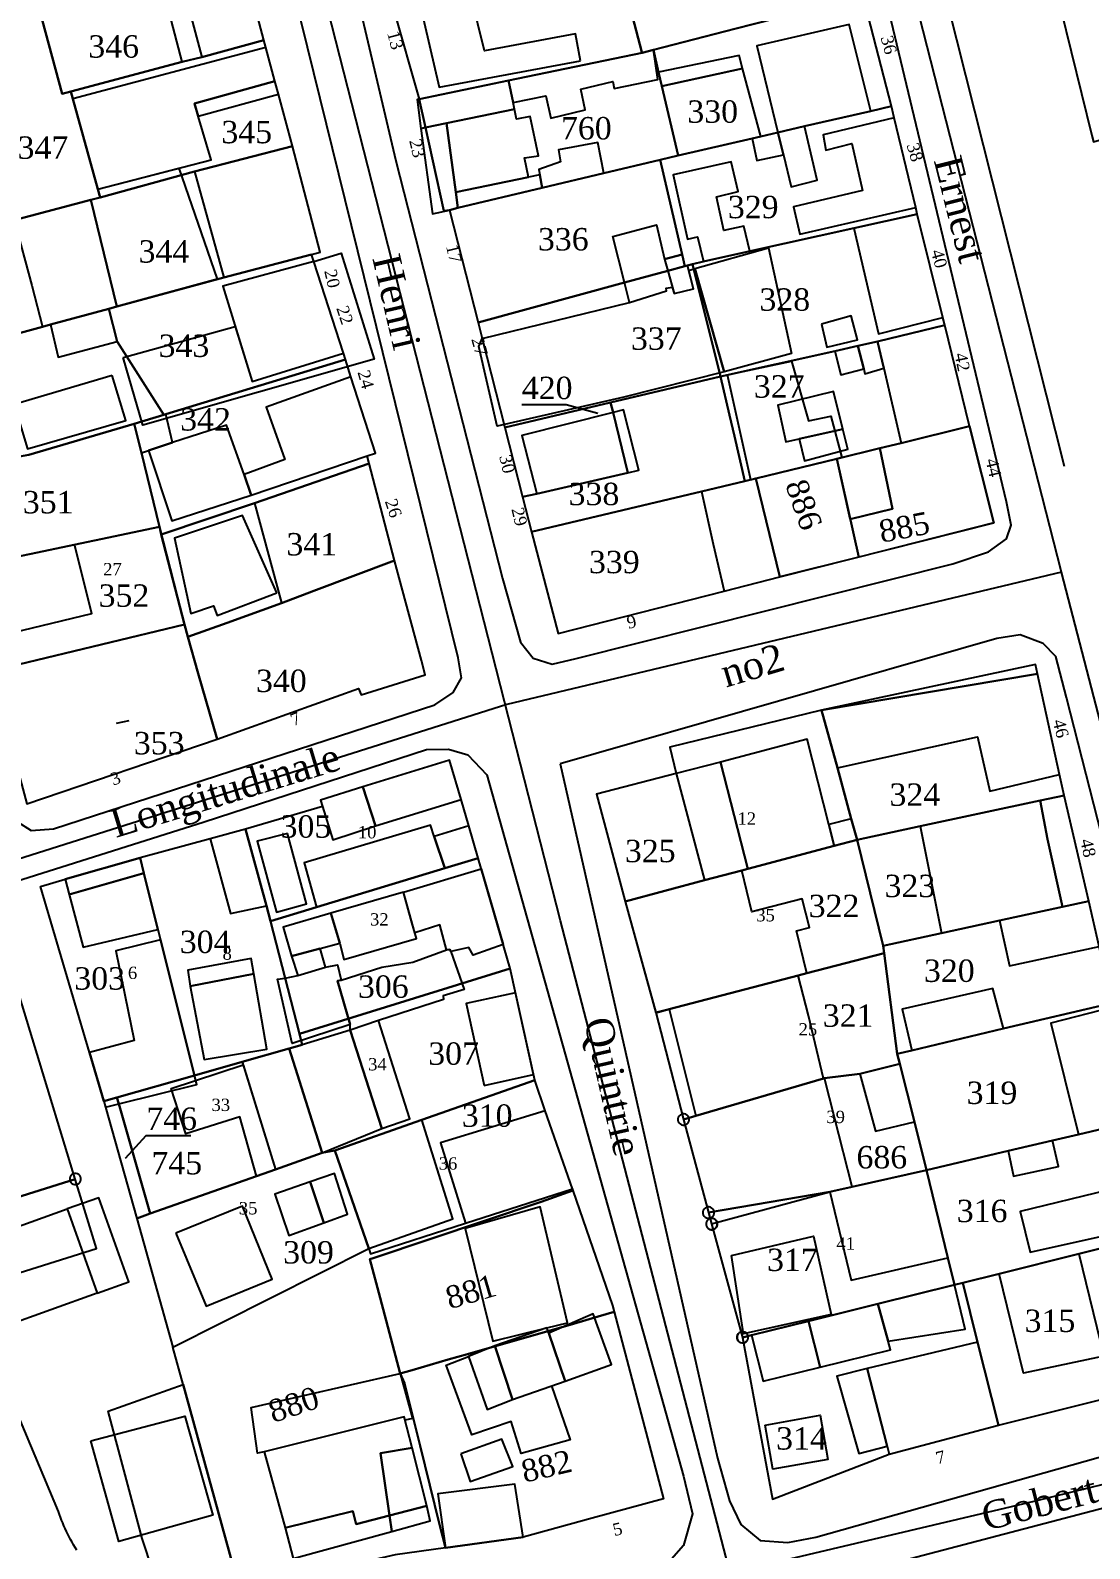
# Model space of a CAD drawing. Extents: x 351895 to 352714, y 545172 to 545744.
# Drawn here: x 352145.3 to 352239.9, y 545243.6 to 545379.3 of the extents above; entities that cross this region are included whole.
import ezdxf

# ---------------------------------------------------------------- set-up
doc = ezdxf.new("R2010")
doc.units = 0
doc.linetypes.add('CONTINU', pattern=[0])
doc.layers.get('0').update_dxf_attribs({"linetype": 'CONTINU'})
for name, color, linetype in [('1PARCELLE', 7, 'CONTINU'), ('1ZONCOMM', 7, 'CONTINU'), ('3BATIDUR', 7, 'CONTINU'), ('3BATILEGER', 7, 'CONTINU'), ('3BORNE', 7, 'CONTINU'), ('3FLECHEPAR', 7, 'CONTINU'), ('3NUMVOIE', 7, 'CONTINU'), ('3PARCELLETEX', 7, 'CONTINU'), ('3SENTIER', 7, 'CONTINU'), ('3TOPOLINE', 7, 'CONTINU'), ('3ZONCOMMTEX', 7, 'CONTINU')]:
    doc.layers.add(name, color=color, linetype=linetype)
doc.styles.get("Standard").update_dxf_attribs({"font": 'Times New Roman'})

# ---------------------------------------------------------------- blocks, each defined once
blk = doc.blocks.new('BORLIPRO')
blk.add_lwpolyline([(-0.07, 0.5), (-0.19, 0.47), (-0.31, 0.4), (-0.4, 0.31), (-0.47, 0.19), (-0.5, 0.07), (-0.5, -0.07), (-0.47, -0.19), (-0.4, -0.31), (-0.31, -0.4), (-0.19, -0.47), (-0.07, -0.5), (0.07, -0.5), (0.19, -0.47), (0.31, -0.4), (0.4, -0.31), (0.47, -0.19), (0.5, -0.07), (0.5, 0.07), (0.47, 0.19), (0.4, 0.31), (0.31, 0.4), (0.19, 0.47), (0.07, 0.5)], close=True)

msp = doc.modelspace()

# ---------------------------------------------------------------- linework, layer by layer
at = {"layer": '1PARCELLE'}
for points in [[(352197.38, 545387.03), (352197.88, 545385.04), (352199.89, 545377.39), (352199.9, 545377.34), (352200.92, 545377.6), (352208.18, 545379.46), (352211.82, 545380.39), (352219.67, 545382.4), (352218.87, 545385.6), (352217.95, 545389.34), (352217.19, 545392.3), (352203.8, 545388.74), (352197.71, 545387.12), (352197.38, 545387.03)], [(352253.67, 545385.48), (352241.67, 545382.33), (352237.31, 545381.21), (352240.1, 545369.94), (352240.25, 545369.36), (352261.64, 545375.52), (352272.67, 545378.56), (352272.59, 545378.85), (352269.63, 545389.62), (352267.37, 545389.03), (352261.7, 545387.58), (352260.39, 545387.24), (352253.67, 545385.48)], [(352145.4, 545383.61), (352148.09, 545373.66), (352148.87, 545373.87), (352158.82, 545376.51), (352160.57, 545376.95), (352166.11, 545378.47), (352163.51, 545388.29), (352157.92, 545386.92), (352156.24, 545386.44), (352145.4, 545383.61)], [(352197.88, 545385.04), (352190.9, 545383.88), (352183.63, 545383.11), (352178.69, 545382.59), (352177.84, 545382.5), (352178.13, 545381.34), (352177.69, 545381.23), (352180, 545373.19), (352187.97, 545374.85), (352199.9, 545377.34), (352199.89, 545377.39), (352197.88, 545385.04)], [(352135.82, 545380.91), (352138.23, 545372.17), (352138.59, 545370.87), (352139.31, 545368.27), (352141.14, 545361.66), (352143.8, 545362.36), (352150.66, 545364.18), (352151.49, 545364.4), (352151.29, 545365.13), (352149.04, 545373.23), (352148.87, 545373.87), (352148.09, 545373.66), (352145.4, 545383.61), (352143.13, 545382.99), (352136.81, 545381.26), (352135.82, 545380.91)], [(352219.67, 545382.4), (352211.82, 545380.39), (352208.18, 545379.46), (352200.92, 545377.6), (352201.38, 545375.61), (352201.68, 545374.34), (352203.12, 545368.15), (352209.75, 545369.68), (352210.53, 545369.86), (352212.04, 545370.21), (352214.43, 545370.76), (352220.33, 545372.12), (352222.18, 545372.55), (352219.67, 545382.4)], [(352148.87, 545373.87), (352149.04, 545373.23), (352151.29, 545365.13), (352151.49, 545364.4), (352159.93, 545366.72), (352168.68, 545369), (352167.43, 545373.64), (352167.11, 545374.8), (352166.3, 545377.8), (352166.11, 545378.47), (352160.57, 545376.95), (352158.82, 545376.51), (352148.87, 545373.87)], [(352199.9, 545377.34), (352187.97, 545374.85), (352180, 545373.19), (352180.56, 545370.65), (352182.19, 545363.21), (352182.69, 545363.28), (352183.45, 545363.47), (352190.98, 545365.26), (352196.49, 545366.57), (352201.52, 545367.76), (352203.12, 545368.15), (352201.68, 545374.34), (352201.38, 545375.61), (352200.92, 545377.6), (352199.9, 545377.34)], [(352203.12, 545368.15), (352201.52, 545367.76), (352203.49, 545359.3), (352203.73, 545358.27), (352203.97, 545358.33), (352204.41, 545358.45), (352205.39, 545358.67), (352209.54, 545359.59), (352218.82, 545361.65), (352224.49, 545362.91), (352224.35, 545363.49), (352222.43, 545371.53), (352222.18, 545372.55), (352220.33, 545372.12), (352214.43, 545370.76), (352212.04, 545370.21), (352210.53, 545369.86), (352209.75, 545369.68), (352203.12, 545368.15)], [(352151.49, 545364.4), (352150.66, 545364.18), (352152.99, 545354.66), (352162.55, 545357.26), (352170.38, 545359.31), (352171.16, 545359.51), (352168.68, 545369), (352159.93, 545366.72), (352151.49, 545364.4)], [(352201.52, 545367.76), (352196.49, 545366.57), (352190.98, 545365.26), (352183.45, 545363.47), (352182.69, 545363.28), (352185.25, 545353.24), (352198.33, 545356.8), (352202.21, 545357.85), (352203.73, 545358.27), (352203.49, 545359.3), (352201.52, 545367.76)], [(352141.14, 545361.66), (352137.23, 545360.61), (352132.74, 545359.4), (352132.21, 545359.27), (352131.04, 545358.97), (352134.41, 545349.6), (352146.33, 545352.85), (352147.05, 545353.04), (352152.27, 545354.46), (352152.99, 545354.66), (352150.66, 545364.18), (352143.8, 545362.36), (352141.14, 545361.66)], [(352204.41, 545358.45), (352206.92, 545348.4), (352217.13, 545350.67), (352219.19, 545351.13), (352220.94, 545351.52), (352226.96, 545353), (352226.79, 545353.68), (352224.49, 545362.91), (352218.82, 545361.65), (352209.54, 545359.59), (352205.39, 545358.67), (352204.41, 545358.45)], [(352152.99, 545354.66), (352152.27, 545354.46), (352153.02, 545351.52), (352157.17, 545344.96), (352157.36, 545345.02), (352173.4, 545349.91), (352173.22, 545350.48), (352170.58, 545358.69), (352170.38, 545359.31), (352162.55, 545357.26), (352152.99, 545354.66)], [(352203.73, 545358.27), (352202.21, 545357.85), (352198.33, 545356.8), (352185.25, 545353.24), (352185.62, 545351.79), (352187.65, 545343.84), (352197.09, 545346.07), (352206.92, 545348.4), (352204.41, 545358.45), (352203.97, 545358.33), (352203.73, 545358.27)], [(352152.27, 545354.46), (352147.05, 545353.04), (352146.33, 545352.85), (352134.41, 545349.6), (352136.98, 545339.93), (352145.13, 545341.39), (352154.54, 545344.16), (352157.17, 545344.96), (352153.02, 545351.52), (352152.27, 545354.46)], [(352206.92, 545348.4), (352207.73, 545344.94), (352208.16, 545343.08), (352209.1, 545339.05), (352210.08, 545339.28), (352217.32, 545341.05), (352221.16, 545341.98), (352223.05, 545342.44), (352229.17, 545343.96), (352226.96, 545353), (352220.94, 545351.52), (352219.19, 545351.13), (352217.13, 545350.67), (352206.92, 545348.4)], [(352157.17, 545344.96), (352154.54, 545344.16), (352155.17, 545341.58), (352156.78, 545334.97), (352156.95, 545334.29), (352165.27, 545337.08), (352175.51, 545340.63), (352175.34, 545341.3), (352176.1, 545341.56), (352173.9, 545348.38), (352173.4, 545349.91), (352157.36, 545345.02), (352157.17, 545344.96)], [(352206.92, 545348.4), (352197.09, 545346.07), (352197.31, 545345.17), (352198.64, 545339.79), (352190.51, 545337.9), (352189.23, 545337.63), (352190.02, 545334.52), (352205.21, 545338.13), (352209.1, 545339.05), (352208.16, 545343.08), (352207.73, 545344.94), (352206.92, 545348.4)], [(352197.09, 545346.07), (352187.65, 545343.84), (352189.23, 545337.63), (352190.51, 545337.9), (352198.64, 545339.79), (352197.31, 545345.17), (352197.09, 545346.07)], [(352154.54, 545344.16), (352145.13, 545341.39), (352136.98, 545339.93), (352139.34, 545331.29), (352156.78, 545334.97), (352155.17, 545341.58), (352154.54, 545344.16)], [(352221.16, 545341.98), (352223.05, 545342.44), (352229.17, 545343.96), (352231.32, 545335.31), (352219.27, 545332.26), (352217.32, 545341.05), (352221.16, 545341.98)], [(352156.95, 545334.29), (352159.01, 545326.23), (352159.32, 545325.13), (352162.83, 545326.39), (352167.7, 545328.15), (352170.57, 545329.23), (352177.78, 545331.96), (352175.51, 545340.63), (352165.27, 545337.08), (352156.95, 545334.29)], [(352210.08, 545339.28), (352217.32, 545341.05), (352219.27, 545332.26), (352212.22, 545330.48), (352210.08, 545339.28)], [(352209.1, 545339.05), (352205.21, 545338.13), (352190.02, 545334.52), (352192.4, 545325.42), (352207.23, 545329.2), (352212.22, 545330.48), (352210.08, 545339.28), (352209.1, 545339.05)], [(352156.78, 545334.97), (352139.34, 545331.29), (352141.7, 545322.07), (352159.01, 545326.23), (352156.95, 545334.29), (352156.78, 545334.97)], [(352159.32, 545325.13), (352160.26, 545321.85), (352161.93, 545315.98), (352164.58, 545316.93), (352174.56, 545320.5), (352174.8, 545319.94), (352180.54, 545321.72), (352180.19, 545323.02), (352178.19, 545330.41), (352177.78, 545331.96), (352170.57, 545329.23), (352167.7, 545328.15), (352162.83, 545326.39), (352159.32, 545325.13)], [(352159.01, 545326.23), (352141.7, 545322.07), (352142.77, 545318.11), (352143.21, 545316.52), (352144.45, 545311.98), (352144.93, 545310.19), (352161.93, 545315.98), (352160.26, 545321.85), (352159.32, 545325.13), (352159.01, 545326.23)], [(352215.95, 545318.58), (352217.36, 545313.41), (352218.6, 545308.87), (352219.11, 545306.99), (352224.75, 545308.2), (352235.47, 545310.5), (352237.62, 545310.96), (352237.21, 545312.82), (352235.22, 545321.82), (352215.95, 545318.58)], [(352198.38, 545301.48), (352205.48, 545303.37), (352208.82, 545304.25), (352209.35, 545304.39), (352217.08, 545306.45), (352219.11, 545306.99), (352218.6, 545308.87), (352217.36, 545313.41), (352215.95, 545318.58), (352202.39, 545315.27), (352202.94, 545312.93), (352195.83, 545311.06), (352198.38, 545301.48)], [(352164.46, 545307.94), (352166.34, 545301.08), (352166.71, 545299.73), (352170.83, 545300.98), (352182.28, 545304.45), (352185.25, 545305.35), (352184.42, 545308.24), (352183.75, 545310.6), (352182.7, 545314.11), (352174.95, 545311.71), (352171.18, 545310.53), (352171.36, 545309.96), (352164.46, 545307.94)], [(352219.11, 545306.99), (352221.43, 545297.51), (352226.67, 545298.64), (352231.85, 545299.77), (352237.47, 545300.99), (352239.82, 545301.5), (352237.62, 545310.96), (352235.47, 545310.5), (352224.75, 545308.2), (352219.11, 545306.99)], [(352159.91, 545285.92), (352164.19, 545287.14), (352168.38, 545288.34), (352169.53, 545288.67), (352169.29, 545289.64), (352166.71, 545299.73), (352166.34, 545301.08), (352164.46, 545307.94), (352161.32, 545307.08), (352155.05, 545305.37), (352155.39, 545304.01), (352156.65, 545298.96), (352156.88, 545298.04), (352159.91, 545285.92)], [(352198.38, 545301.48), (352201.12, 545291.54), (352202.33, 545291.85), (352213.85, 545294.86), (352214.62, 545295.06), (352221.52, 545296.87), (352221.43, 545297.51), (352219.11, 545306.99), (352217.08, 545306.45), (352209.35, 545304.39), (352208.82, 545304.25), (352205.48, 545303.37), (352198.38, 545301.48)], [(352159.91, 545285.92), (352152.99, 545283.95), (352151.83, 545283.62), (352150.54, 545287.99), (352146.15, 545302.83), (352148.37, 545303.47), (352155.05, 545305.37), (352155.39, 545304.01), (352156.65, 545298.96), (352156.88, 545298.04), (352159.91, 545285.92)], [(352166.71, 545299.73), (352169.29, 545289.64), (352188.13, 545295.49), (352185.25, 545305.35), (352182.28, 545304.45), (352170.83, 545300.98), (352166.71, 545299.73)], [(352221.43, 545297.51), (352221.52, 545296.87), (352222.71, 545287.86), (352224.02, 545288.17), (352232.2, 545290.11), (352241.88, 545292.4), (352240.74, 545297.45), (352239.82, 545301.5), (352237.47, 545300.99), (352231.85, 545299.77), (352226.67, 545298.64), (352221.43, 545297.51)], [(352142.03, 545300.38), (352134.12, 545298.2), (352124, 545295.41), (352127.01, 545285.84), (352130.18, 545275.23), (352133.39, 545264.89), (352134.76, 545265.32), (352151.16, 545270.47), (352149.27, 545276.67), (352139.2, 545273.5), (352130.6, 545293.36), (352131.18, 545295.69), (352142.03, 545300.38)], [(352142.03, 545300.38), (352131.18, 545295.69), (352130.6, 545293.36), (352139.2, 545273.5), (352149.27, 545276.67), (352142.03, 545300.38)], [(352221.52, 545296.87), (352214.62, 545295.06), (352213.85, 545294.86), (352202.33, 545291.85), (352201.12, 545291.54), (352203.61, 545281.99), (352204.72, 545282.32), (352216.1, 545285.65), (352216.19, 545285.68), (352219.35, 545286.07), (352222.93, 545286.98), (352222.71, 545287.86), (352221.52, 545296.87)], [(352169.29, 545289.64), (352169.53, 545288.67), (352168.38, 545288.34), (352171.33, 545279), (352172.46, 545279.23), (352180.22, 545281.96), (352190.31, 545285.51), (352188.13, 545295.49), (352169.29, 545289.64)], [(352222.71, 545287.86), (352222.93, 545286.98), (352224.23, 545281.79), (352225.31, 545277.47), (352232.62, 545279.18), (352236.56, 545280.1), (352238.9, 545280.65), (352244.55, 545281.98), (352241.98, 545292.02), (352241.88, 545292.4), (352232.2, 545290.11), (352224.02, 545288.17), (352222.71, 545287.86)], [(352159.91, 545285.92), (352152.99, 545283.95), (352153.16, 545283.38), (352155.96, 545273.58), (352167.16, 545277.53), (352171.33, 545279), (352168.38, 545288.34), (352164.19, 545287.14), (352159.91, 545285.92)], [(352222.93, 545286.98), (352219.35, 545286.07), (352216.19, 545285.68), (352216.1, 545285.65), (352204.72, 545282.32), (352203.61, 545281.99), (352205.84, 545273.67), (352216.67, 545275.52), (352218.67, 545275.97), (352225.31, 545277.47), (352224.23, 545281.79), (352222.93, 545286.98)], [(352172.46, 545279.23), (352175.48, 545270.45), (352175.65, 545269.97), (352184.14, 545272.71), (352193.68, 545275.78), (352191.26, 545282.76), (352190.31, 545285.51), (352180.22, 545281.96), (352172.46, 545279.23)], [(352152.99, 545283.95), (352151.83, 545283.62), (352151.98, 545283.09), (352154.76, 545273.15), (352155.96, 545273.58), (352153.16, 545283.38), (352152.99, 545283.95)], [(352225.31, 545277.47), (352227.23, 545269.64), (352227.83, 545267.21), (352228.55, 545267.39), (352231.8, 545268.21), (352238.94, 545269.99), (352247.04, 545272.02), (352246.89, 545272.6), (352245.03, 545280.03), (352244.55, 545281.98), (352238.9, 545280.65), (352236.56, 545280.1), (352232.62, 545279.18), (352225.31, 545277.47)], [(352155.96, 545273.58), (352154.76, 545273.15), (352157.98, 545261.63), (352175.48, 545270.45), (352172.46, 545279.23), (352171.33, 545279), (352167.16, 545277.53), (352155.96, 545273.58)], [(352225.31, 545277.47), (352218.67, 545275.97), (352216.67, 545275.52), (352205.84, 545273.67), (352206.12, 545272.66), (352208.89, 545262.52), (352209.67, 545262.71), (352214.77, 545263.97), (352220.98, 545265.51), (352227.83, 545267.21), (352227.23, 545269.64), (352225.31, 545277.47)], [(352158.91, 545258.3), (352157.98, 545261.63), (352175.48, 545270.45), (352175.65, 545269.97), (352184.14, 545272.71), (352193.68, 545275.78), (352193.73, 545275.65), (352190.9, 545274.62), (352175.88, 545269.61), (352175.59, 545269.51), (352176.51, 545266.04), (352178.3, 545259.29), (352178.68, 545258.43), (352180.08, 545252.83), (352181.82, 545245.8), (352182.33, 545243.71), (352177.86, 545243.09), (352163.97, 545239.9), (352158.91, 545258.3)], [(352193.73, 545275.65), (352197.26, 545265.38), (352197.41, 545264.81), (352195.99, 545264.39), (352193.78, 545263.72), (352184.3, 545261.02), (352182.57, 545260.53), (352179.35, 545259.59), (352178.3, 545259.29), (352176.51, 545266.04), (352175.59, 545269.51), (352175.88, 545269.61), (352190.9, 545274.62), (352193.73, 545275.65)], [(352228.55, 545267.39), (352229.88, 545262.1), (352231.75, 545254.67), (352250.19, 545259.28), (352247.04, 545272.02), (352238.94, 545269.99), (352231.8, 545268.21), (352228.55, 545267.39)], [(352227.83, 545267.21), (352220.98, 545265.51), (352214.77, 545263.97), (352209.67, 545262.71), (352208.89, 545262.52), (352211.56, 545248.06), (352221.99, 545252.07), (352231.75, 545254.67), (352229.88, 545262.1), (352228.55, 545267.39), (352227.83, 545267.21)], [(352197.41, 545264.81), (352201.83, 545248.09), (352195.46, 545246.35), (352189.28, 545244.67), (352182.33, 545243.71), (352181.82, 545245.8), (352180.08, 545252.83), (352178.68, 545258.43), (352178.3, 545259.29), (352179.35, 545259.59), (352182.57, 545260.53), (352184.3, 545261.02), (352193.78, 545263.72), (352195.99, 545264.39), (352197.41, 545264.81)], [(352163.97, 545239.9), (352163.7, 545239.81), (352157.46, 545237.71), (352155.6, 545243.46), (352155.25, 545244.54), (352152.19, 545255.91), (352158.91, 545258.3), (352163.97, 545239.9)]]:
    msp.add_lwpolyline(points, close=True, dxfattribs=at)
at = {"layer": '1ZONCOMM'}
for points in [[(352277.59, 545178), (352271.47, 545200.33), (352266.76, 545216.98), (352250.94, 545278.65), (352237.38, 545330.92), (352220.22, 545398.08), (352203.94, 545465.25), (352194.02, 545514.85), (352190.88, 545530.58), (352172.77, 545614.71), (352166.71, 545637.04)], [(352207.77, 545241.43), (352192.63, 545299.74), (352170.76, 545385.43), (352145.26, 545501.56)], [(352237.38, 545330.92), (352187.82, 545319.07), (352120.76, 545297.85)], [(352530.44, 545324), (352473.07, 545309.76), (352410.54, 545291.16), (352384.33, 545284.56), (352323.99, 545269.38), (352267.82, 545255.92), (352235.01, 545247.88), (352207.77, 545241.43), (352192.76, 545237.88), (352151.17, 545226.38), (352133.36, 545221.49)]]:
    msp.add_lwpolyline(points, dxfattribs=at)
at = {"layer": '3BATIDUR'}
for points in [[(352157.92, 545386.92), (352160.57, 545376.95), (352166.11, 545378.47), (352163.51, 545388.29), (352157.92, 545386.92)], [(352145.4, 545383.61), (352148.09, 545373.66), (352148.87, 545373.87), (352158.82, 545376.51), (352156.24, 545386.44), (352145.4, 545383.61)], [(352194.41, 545376.61), (352193.95, 545379.03), (352185.82, 545377.52), (352184.6, 545382.48), (352180.05, 545381.72), (352181.79, 545374.27), (352194.41, 545376.61)], [(352220.33, 545372.12), (352218.41, 545379.85), (352210.17, 545377.95), (352212.04, 545370.21), (352214.43, 545370.76), (352220.33, 545372.12)], [(352149.04, 545373.23), (352151.29, 545365.13), (352161.41, 545367.77), (352160.26, 545371.66), (352159.92, 545372.81), (352167.11, 545374.8), (352166.3, 545377.8), (352149.04, 545373.23)], [(352187.97, 545374.85), (352188.38, 545372.88), (352191.32, 545373.49), (352191.74, 545371.5), (352194.81, 545372.22), (352194.44, 545374.07), (352197.28, 545374.76), (352197.4, 545374.15), (352201.3, 545374.94), (352200.92, 545377.6), (352199.9, 545377.34), (352187.97, 545374.85)], [(352201.68, 545374.34), (352203.12, 545368.15), (352209.75, 545369.68), (352210.53, 545369.86), (352208.88, 545375.92), (352201.68, 545374.34)], [(352182.43, 545371.05), (352183.26, 545364.88), (352189.75, 545366.22), (352189.39, 545367.93), (352190.66, 545368.13), (352189.92, 545371.65), (352188.7, 545371.39), (352188.5, 545372.3), (352182.43, 545371.05)], [(352222.43, 545371.53), (352216.07, 545370.01), (352216.32, 545368.62), (352218.64, 545369.22), (352219.61, 545365.02), (352213.43, 545363.55), (352214, 545361.11), (352224.35, 545363.5), (352222.43, 545371.53)], [(352162.55, 545357.26), (352170.38, 545359.31), (352171.16, 545359.51), (352168.68, 545369), (352159.93, 545366.72), (352162.55, 545357.26)], [(352190.98, 545365.26), (352196.49, 545366.57), (352195.96, 545369.31), (352192.45, 545368.67), (352192.61, 545367.59), (352190.67, 545366.91), (352190.76, 545366.43), (352190.98, 545365.26)], [(352182.69, 545363.28), (352185.25, 545353.24), (352198.33, 545356.8), (352197.28, 545360.92), (352201.19, 545361.97), (352201.92, 545358.9), (352203.49, 545359.3), (352201.52, 545367.76), (352196.49, 545366.57), (352190.98, 545365.26), (352183.45, 545363.47), (352182.69, 545363.28)], [(352205.39, 545358.67), (352209.54, 545359.59), (352209.01, 545361.85), (352207.21, 545361.44), (352206.54, 545364.47), (352208.49, 545364.92), (352207.86, 545367.6), (352202.68, 545366.43), (352203.95, 545360.66), (352204.87, 545360.89), (352205.39, 545358.67)], [(352150.66, 545364.18), (352151.49, 545364.4), (352151.29, 545365.13), (352158.52, 545367.02), (352161.94, 545357.09), (352152.99, 545354.66), (352150.66, 545364.18)], [(352146.33, 545352.85), (352147.05, 545353.04), (352152.27, 545354.46), (352152.99, 545354.66), (352150.66, 545364.18), (352143.8, 545362.36), (352145.39, 545356.54), (352146.33, 545352.85)], [(352224.49, 545362.91), (352218.82, 545361.65), (352221.02, 545352.21), (352226.79, 545353.68), (352224.49, 545362.91)], [(352153.54, 545350.11), (352163.56, 545352.86), (352165.08, 545347.94), (352173.22, 545350.48), (352170.58, 545358.69), (352173.01, 545359.43), (352175.96, 545349.96), (352155.3, 545344.05), (352153.54, 545350.11)], [(352213.27, 545350.47), (352207.23, 545348.83), (352204.62, 545358.05), (352211.19, 545359.89), (352213.27, 545350.47)], [(352173.22, 545350.48), (352170.58, 545358.69), (352162.44, 545356.46), (352165.08, 545347.94), (352173.22, 545350.48)], [(352185.62, 545351.79), (352198.79, 545355), (352202.08, 545356.05), (352202.06, 545356.3), (352202.6, 545356.39), (352202.76, 545355.81), (352204.51, 545356.25), (352204.09, 545357.87), (352204.62, 545358.05), (352207.23, 545348.83), (352198.29, 545346.54), (352186.96, 545343.95), (352185.33, 545351.09), (352185.62, 545351.79)], [(352185.25, 545353.24), (352185.62, 545351.79), (352198.79, 545355), (352198.33, 545356.8), (352185.25, 545353.24)], [(352226.96, 545353), (352220.94, 545351.52), (352221.5, 545349.13), (352223.05, 545342.44), (352229.17, 545343.96), (352226.96, 545353)], [(352207.54, 545348.54), (352213.25, 545349.78), (352214.77, 545344.44), (352216.76, 545344.86), (352217.74, 545341.15), (352217.32, 545341.05), (352210.08, 545339.28), (352209.61, 545339.17), (352207.54, 545348.54)], [(352152.55, 545348.5), (352143.82, 545345.91), (352144.99, 545341.92), (352153.78, 545344.48), (352152.55, 545348.5)], [(352164.99, 545337.79), (352175.34, 545341.3), (352176.1, 545341.56), (352173.9, 545348.38), (352166.33, 545345.67), (352167.99, 545340.98), (352164.36, 545339.64), (352164.99, 545337.79)], [(352190.51, 545337.9), (352198.64, 545339.79), (352197.31, 545345.17), (352189.17, 545343.14), (352190.51, 545337.9)], [(352197.31, 545345.17), (352198.64, 545339.79), (352199.62, 545340.02), (352198.24, 545345.41), (352197.31, 545345.17)], [(352155.81, 545341.8), (352157.88, 545335.5), (352164.99, 545337.79), (352164.36, 545339.64), (352162.77, 545344.04), (352157.96, 545342.49), (352155.81, 545341.8)], [(352212.22, 545330.48), (352231.32, 545335.31), (352229.17, 545343.96), (352223.05, 545342.44), (352221.16, 545341.98), (352222.28, 545336.56), (352218.49, 545335.65), (352217.32, 545341.05), (352210.08, 545339.28), (352212.22, 545330.48)], [(352165.27, 545337.08), (352167.7, 545328.18), (352167.7, 545328.15), (352170.57, 545329.23), (352177.78, 545331.96), (352175.51, 545340.63), (352165.27, 545337.08)], [(352207.23, 545329.2), (352212.22, 545330.48), (352210.08, 545339.28), (352209.1, 545339.05), (352205.21, 545338.13), (352206.26, 545333.4), (352207.23, 545329.2)], [(352215.95, 545318.58), (352235.22, 545321.82), (352235.06, 545322.65), (352215.95, 545318.58)], [(352215.95, 545318.58), (352217.36, 545313.41), (352229.87, 545316.2), (352230.97, 545311.34), (352237.21, 545312.82), (352235.22, 545321.82), (352215.95, 545318.58)], [(352206.91, 545313.94), (352209.35, 545304.39), (352217.08, 545306.45), (352216.59, 545308.36), (352214.65, 545315.98), (352206.91, 545313.94)], [(352224.75, 545308.2), (352226.67, 545298.64), (352231.85, 545299.77), (352237.47, 545300.99), (352236.13, 545307.05), (352235.47, 545310.5), (352224.75, 545308.2)], [(352168.22, 545307.56), (352165.51, 545306.86), (352167.23, 545300.53), (352169.93, 545301.27), (352168.22, 545307.56)], [(352148.72, 545302.1), (352149.96, 545297.4), (352156.65, 545298.96), (352155.39, 545304.01), (352148.72, 545302.1)], [(352178.59, 545302.3), (352185.53, 545304.39), (352187.5, 545297.64), (352184.81, 545296.67), (352184.44, 545297.37), (352182.81, 545297.01), (352182.73, 545297.19), (352182.44, 545297.16), (352181.84, 545299.4), (352179.61, 545298.68), (352178.59, 545302.3)], [(352198.38, 545301.48), (352201.12, 545291.53), (352202.33, 545291.85), (352213.85, 545294.86), (352214.62, 545295.06), (352213.71, 545298.84), (352214.87, 545299.14), (352214.22, 545301.71), (352209.71, 545300.55), (352208.82, 545304.25), (352205.48, 545303.37), (352198.38, 545301.48)], [(352150.54, 545287.99), (352151.83, 545283.62), (352152.99, 545283.95), (352159.91, 545285.92), (352156.88, 545298.04), (352152.89, 545297.07), (352154.52, 545289.06), (352150.54, 545287.99)], [(352172.7, 545294.38), (352173.03, 545294.44), (352176.64, 545295.6), (352179.42, 545296.04), (352182.44, 545297.16), (352182.73, 545297.19), (352182.81, 545297.01), (352184, 545293.62), (352182.14, 545293.05), (352182.17, 545292.72), (352176.36, 545290.83), (352173.84, 545289.98), (352173.82, 545290.47), (352172.7, 545294.38)], [(352173.82, 545290.47), (352168.65, 545288.78), (352167.33, 545294.54), (352168.01, 545294.63), (352169.14, 545294.87), (352171.63, 545295.61), (352172.7, 545295.8), (352173.03, 545294.44), (352172.7, 545294.38), (352173.82, 545290.47)], [(352202.33, 545291.85), (352204.72, 545282.32), (352216.1, 545285.65), (352214.76, 545291.3), (352213.85, 545294.86), (352202.33, 545291.85)], [(352224.02, 545288.17), (352232.2, 545290.11), (352231.23, 545293.71), (352223.14, 545291.84), (352224.02, 545288.17)], [(352241.98, 545292.02), (352236.41, 545290.59), (352238.9, 545280.65), (352244.55, 545281.98), (352241.98, 545292.02)], [(352152.99, 545283.95), (352153.16, 545283.38), (352160.12, 545285.12), (352159.91, 545285.92), (352152.99, 545283.95)], [(352167.16, 545277.53), (352165.46, 545276.93), (352163.96, 545282.24), (352159.15, 545280.7), (352157.82, 545284.76), (352164.27, 545286.89), (352167.16, 545277.53)], [(352203.61, 545281.99), (352205.84, 545273.67), (352216.67, 545275.52), (352218.67, 545275.97), (352217.09, 545282.18), (352216.19, 545285.68), (352216.1, 545285.65), (352204.72, 545282.32), (352203.61, 545281.99)], [(352151.83, 545283.62), (352151.98, 545283.09), (352153.16, 545283.38), (352152.99, 545283.95), (352151.83, 545283.62)], [(352216.67, 545275.52), (352218.58, 545267.63), (352227.23, 545269.64), (352225.31, 545277.47), (352218.67, 545275.97), (352216.67, 545275.52)], [(352205.84, 545273.67), (352206.12, 545272.66), (352216.67, 545275.52), (352205.84, 545273.67)], [(352242.48, 545271.89), (352241.51, 545275.67), (352233.69, 545273.77), (352234.57, 545270.12), (352242.48, 545271.89)], [(352140.26, 545271.04), (352148.54, 545274), (352151.23, 545266.46), (352142.94, 545263.5), (352140.26, 545271.04)], [(352191.39, 545263.38), (352193.23, 545263.83), (352190.8, 545274.17), (352184.11, 545272.25), (352186.58, 545262.18), (352191.39, 545263.38)], [(352207.89, 545269.83), (352215.21, 545271.56), (352216.79, 545264.57), (352208.96, 545262.84), (352207.89, 545269.83)], [(352231.75, 545254.67), (352250.19, 545259.28), (352247.04, 545272.02), (352238.94, 545269.99), (352241.17, 545260.85), (352233.97, 545259.32), (352231.8, 545268.21), (352228.55, 545267.39), (352229.88, 545262.1), (352231.75, 545254.67)], [(352227.83, 545267.21), (352220.98, 545265.51), (352221.89, 545262.17), (352228.78, 545263.26), (352227.83, 545267.21)], [(352191.56, 545262.89), (352193.02, 545258.61), (352197.18, 545260.09), (352195.55, 545264.63), (352191.56, 545262.89)], [(352209.67, 545262.71), (352210.72, 545258.59), (352215.82, 545259.85), (352214.77, 545263.97), (352209.67, 545262.71)], [(352221.99, 545252.07), (352231.75, 545254.67), (352229.88, 545262.1), (352220.03, 545259.73), (352221.8, 545252.8), (352221.99, 545252.07)], [(352166.14, 545252.3), (352165.55, 545252.16), (352164.98, 545256.26), (352178.3, 545259.29), (352179.39, 545255.26), (352178.74, 545255.11), (352178.66, 545255.4), (352166.14, 545252.3)], [(352150.67, 545253.27), (352159.05, 545255.48), (352161.56, 545246.63), (352153.17, 545244.26), (352150.67, 545253.27)], [(352179.37, 545252.63), (352178.66, 545255.4), (352166.14, 545252.3), (352168.03, 545245.5), (352174.05, 545246.99), (352174.35, 545245.82), (352177.35, 545246.59), (352176.53, 545252.16), (352179.37, 545252.63)], [(352210.89, 545254.68), (352215.82, 545255.55), (352216.51, 545251.61), (352211.59, 545250.74), (352210.89, 545254.68)], [(352179.37, 545252.63), (352176.53, 545252.16), (352177.35, 545246.59), (352180.69, 545247.45), (352179.37, 545252.63)]]:
    msp.add_lwpolyline(points, close=True, dxfattribs=at)
at = {"layer": '3BATILEGER'}
for points in [[(352201.38, 545375.61), (352201.68, 545374.34), (352208.88, 545375.92), (352208.58, 545377.08), (352201.38, 545375.61)], [(352160.26, 545371.66), (352167.43, 545373.64), (352167.11, 545374.8), (352159.92, 545372.81), (352160.26, 545371.66)], [(352180, 545373.19), (352180.56, 545370.65), (352182.43, 545371.05), (352188.5, 545372.3), (352188.38, 545372.88), (352187.97, 545374.85), (352180, 545373.19)], [(352180, 545373.19), (352179.8, 545373.15), (352180.14, 545370.57), (352180.56, 545370.65), (352180, 545373.19)], [(352180.14, 545370.57), (352181.17, 545362.93), (352182.69, 545363.28), (352182.19, 545363.21), (352180.56, 545370.65), (352180.14, 545370.57)], [(352180.56, 545370.65), (352182.19, 545363.21), (352182.69, 545363.28), (352183.45, 545363.47), (352183.26, 545364.88), (352182.43, 545371.05), (352180.56, 545370.65)], [(352210.53, 545369.86), (352209.75, 545369.68), (352210.15, 545367.72), (352212.53, 545368.22), (352212.04, 545370.21), (352210.53, 545369.86)], [(352214.43, 545370.76), (352212.04, 545370.21), (352212.53, 545368.22), (352213.23, 545365.35), (352215.56, 545365.95), (352214.43, 545370.76)], [(352183.45, 545363.47), (352190.98, 545365.26), (352190.76, 545366.43), (352189.75, 545366.22), (352183.26, 545364.88), (352183.45, 545363.47)], [(352202.21, 545357.85), (352203.73, 545358.27), (352203.49, 545359.3), (352201.92, 545358.9), (352202.21, 545357.85)], [(352202.21, 545357.85), (352202.76, 545355.81), (352204.51, 545356.25), (352203.97, 545358.33), (352203.73, 545358.27), (352202.21, 545357.85)], [(352147.05, 545353.04), (352147.75, 545350.12), (352153.02, 545351.52), (352152.27, 545354.46), (352147.05, 545353.04)], [(352215.95, 545353.08), (352216.42, 545351.03), (352219.15, 545351.68), (352218.6, 545353.81), (352215.95, 545353.08)], [(352217.13, 545350.67), (352217.67, 545348.56), (352219.71, 545349.08), (352219.19, 545351.13), (352217.13, 545350.67)], [(352219.71, 545349.08), (352219.82, 545348.65), (352221.5, 545349.13), (352220.94, 545351.52), (352219.19, 545351.13), (352219.71, 545349.08)], [(352217.83, 545343.69), (352217.02, 545347.05), (352212.02, 545345.83), (352212.75, 545342.55), (352213.93, 545342.82), (352217.83, 545343.69)], [(352154.54, 545344.16), (352155.17, 545341.58), (352155.81, 545341.8), (352157.96, 545342.49), (352157.36, 545345.02), (352157.17, 545344.96), (352154.54, 545344.16)], [(352217.83, 545343.69), (352213.93, 545342.82), (352214.42, 545340.86), (352218.29, 545341.9), (352217.83, 545343.69)], [(352217.32, 545341.05), (352218.49, 545335.65), (352222.28, 545336.56), (352221.16, 545341.98), (352217.32, 545341.05)], [(352140.99, 545324.86), (352150.75, 545327.21), (352149.21, 545333.37), (352156.78, 545334.97), (352159.01, 545326.23), (352141.7, 545322.07), (352140.99, 545324.86)], [(352167.26, 545329.07), (352164.21, 545335.99), (352158.12, 545333.96), (352159.58, 545327.21), (352161.63, 545327.89), (352161.95, 545327.04), (352167.26, 545329.07)], [(352176.1, 545308.23), (352183.75, 545310.6), (352182.7, 545314.11), (352174.95, 545311.71), (352176.1, 545308.23)], [(352202.94, 545312.93), (352205.48, 545303.37), (352208.82, 545304.25), (352209.35, 545304.39), (352206.91, 545313.94), (352202.94, 545312.93)], [(352171.36, 545309.96), (352172.29, 545306.99), (352176.1, 545308.23), (352174.95, 545311.71), (352171.18, 545310.53), (352171.36, 545309.96)], [(352237.62, 545310.96), (352235.47, 545310.5), (352236.13, 545307.05), (352237.47, 545300.99), (352239.82, 545301.5), (352237.62, 545310.96)], [(352161.32, 545307.08), (352163.13, 545300.41), (352166.34, 545301.08), (352164.46, 545307.94), (352161.32, 545307.08)], [(352170.83, 545300.98), (352182.28, 545304.45), (352181.32, 545307.29), (352180.99, 545308.29), (352169.71, 545304.94), (352170.83, 545300.98)], [(352182.28, 545304.45), (352185.25, 545305.35), (352184.42, 545308.24), (352181.32, 545307.29), (352182.28, 545304.45)], [(352216.59, 545308.36), (352217.08, 545306.45), (352219.11, 545306.99), (352218.6, 545308.87), (352216.59, 545308.36)], [(352148.37, 545303.47), (352148.72, 545302.1), (352155.39, 545304.01), (352155.05, 545305.37), (352148.37, 545303.47)], [(352172.89, 545297.74), (352173.27, 545296.29), (352179.76, 545298.16), (352179.34, 545299.6), (352178.59, 545302.3), (352172.1, 545300.44), (352172.89, 545297.74)], [(352239.82, 545301.5), (352237.47, 545300.99), (352231.85, 545299.77), (352232.72, 545295.72), (352240.74, 545297.45), (352239.82, 545301.5)], [(352172.89, 545297.74), (352172.1, 545300.44), (352167.83, 545299.19), (352168.59, 545296.59), (352171.15, 545297.28), (352172.89, 545297.74)], [(352171.15, 545297.28), (352168.59, 545296.59), (352169.14, 545294.87), (352171.63, 545295.61), (352171.15, 545297.28)], [(352159.53, 545293.91), (352165.23, 545295.01), (352164.98, 545296.39), (352159.31, 545295.35), (352159.53, 545293.91)], [(352159.53, 545293.91), (352160.79, 545287.36), (352166.38, 545288.27), (352165.23, 545295.01), (352159.53, 545293.91)], [(352185.79, 545285.03), (352190.2, 545286), (352188.6, 545293.32), (352184.19, 545292.35), (352185.79, 545285.03)], [(352168.38, 545288.34), (352171.33, 545279), (352176.66, 545281.19), (352173.84, 545289.98), (352169.53, 545288.67), (352168.38, 545288.34)], [(352176.66, 545281.19), (352179.17, 545282.04), (352176.36, 545290.83), (352173.84, 545289.98), (352176.66, 545281.19)], [(352164.19, 545287.14), (352167.16, 545277.53), (352171.33, 545279), (352168.38, 545288.34), (352164.19, 545287.14)], [(352222.93, 545286.98), (352219.35, 545286.07), (352220.76, 545280.95), (352224.23, 545281.79), (352222.93, 545286.98)], [(352175.48, 545270.45), (352183, 545273.1), (352180.22, 545281.96), (352172.46, 545279.23), (352175.48, 545270.45)], [(352184.14, 545272.71), (352193.68, 545275.78), (352191.26, 545282.76), (352181.89, 545279.89), (352184.14, 545272.71)], [(352232.62, 545279.18), (352233.09, 545276.92), (352237.1, 545277.8), (352236.56, 545280.1), (352232.62, 545279.18)], [(352170.24, 545276.41), (352167.11, 545275.33), (352168.36, 545271.62), (352171.48, 545272.76), (352170.24, 545276.41)], [(352170.24, 545276.41), (352171.48, 545272.76), (352173.6, 545273.53), (352172.42, 545277.16), (352170.24, 545276.41)], [(352148.54, 545274), (352151.23, 545266.46), (352154.06, 545267.47), (352151.37, 545275), (352148.54, 545274)], [(352158.25, 545271.82), (352160.96, 545265.32), (352166.86, 545267.72), (352164.2, 545274.24), (352158.25, 545271.82)], [(352215.82, 545259.85), (352222.09, 545261.4), (352221.89, 545262.17), (352220.98, 545265.51), (352214.77, 545263.97), (352215.82, 545259.85)], [(352191.39, 545263.38), (352186.74, 545261.76), (352188.33, 545256.95), (352193.02, 545258.61), (352191.56, 545262.89), (352191.39, 545263.38)], [(352186.74, 545261.76), (352184.4, 545260.8), (352186.08, 545256.06), (352188.33, 545256.95), (352186.74, 545261.76)], [(352221.8, 545252.8), (352220.03, 545259.73), (352217.32, 545259.04), (352219.28, 545252.15), (352221.8, 545252.8)], [(352182.33, 545243.71), (352189.28, 545244.67), (352188.55, 545249.41), (352181.66, 545248.52), (352182.33, 545243.71)], [(352177.56, 545245.18), (352177.35, 545246.59), (352174.35, 545245.82), (352174.05, 545246.99), (352168.03, 545245.5), (352168.73, 545242.74), (352177.56, 545245.18)], [(352177.56, 545245.18), (352180.98, 545246.13), (352180.69, 545247.45), (352177.35, 545246.59), (352177.56, 545245.18)]]:
    msp.add_lwpolyline(points, close=True, dxfattribs=at)
at = {"layer": '3FLECHEPAR'}
for points in [[(352195.94, 545345.09), (352193.13, 545345.88), (352189.16, 545345.88)], [(352153.74, 545278.53), (352155.61, 545280.56), (352159.58, 545280.56)]]:
    msp.add_lwpolyline(points, dxfattribs=at)
at = {"layer": '3SENTIER'}
for points in [[(352339.3, 545437.94), (352244.22, 545412.26), (352225.51, 545407.09), (352223.5, 545405.7), (352222.31, 545403.48), (352222.36, 545400.86), (352237.62, 545340.38)], [(352177.91, 545367.68), (352187.43, 545330.33), (352189.04, 545324.64), (352190.18, 545323.23), (352191.87, 545322.68), (352194.01, 545323.18), (352227.67, 545331.67), (352230.85, 545332.74), (352232.47, 545333.88), (352232.87, 545335.12), (352232.45, 545337.19), (352217.02, 545401.76), (352216.31, 545403.33), (352214.78, 545403.25), (352173.2, 545393.29), (352172.15, 545392.14), (352177.91, 545367.68)], [(352131.84, 545351.86), (352142.07, 545315.16), (352143.1, 545311.34), (352144.11, 545308.6), (352145.34, 545307.83), (352147.32, 545307.98), (352181.39, 545319.06), (352183.02, 545320.15), (352183.76, 545321.48), (352183.46, 545323.26), (352167.22, 545389.22), (352166.38, 545391.28), (352165.35, 545392.1), (352163.95, 545391.9), (352134.6, 545384.98), (352126.36, 545383.11), (352124.48, 545381.6), (352124.09, 545379.69), (352124.66, 545376.63), (352131.84, 545351.86)], [(352192.6, 545313.77), (352206.65, 545251.72), (352207.73, 545247.91), (352208.74, 545245.79), (352210.45, 545244.37), (352212.93, 545244.18), (352215.43, 545244.67), (352247.84, 545253.82), (352250.68, 545254.81), (352252.25, 545256.14), (352253.43, 545257.79), (352253.19, 545259.53), (352237.81, 545319.7), (352236.86, 545323.38), (352235.74, 545324.54), (352233.69, 545325.31), (352231.6, 545324.98), (352192.6, 545313.77)], [(352130.49, 545298.6), (352141.64, 545302.54), (352160.79, 545308.6), (352180.66, 545315.05), (352182.61, 545315.08), (352184.34, 545314.59), (352186.04, 545312.81), (352203.61, 545250.11), (352204.42, 545246.75), (352203.6, 545243.9), (352201.24, 545241.23), (352196.73, 545239.87), (352188.98, 545238.7), (352181.12, 545237.93), (352176.8, 545237.56)], [(352264.69, 545201.83), (352266.64, 545202.85), (352267.26, 545203.68), (352267.34, 545205.56), (352266.97, 545208.62), (352259.08, 545240), (352257.26, 545245.27), (352255.54, 545248.35), (352253.94, 545249.54), (352251.77, 545249.97), (352250.24, 545249.68), (352247.25, 545248.86), (352208.79, 545238.77), (352201.76, 545237.38), (352196.17, 545236.62)]]:
    msp.add_lwpolyline(points, dxfattribs=at)
at = {"layer": '3TOPOLINE'}
for points in [[(352152.96, 545317.41), (352154.08, 545317.64)], [(352147.77, 545246.96), (352136.79, 545273.1)], [(352191.8, 545258.18), (352193.49, 545253.36), (352189.11, 545252.14), (352188.22, 545255.01), (352184.71, 545253.81), (352182.41, 545260.04), (352184.4, 545260.8)], [(352183.7, 545252.1), (352184.54, 545249.63), (352188.37, 545250.97), (352187.39, 545253.41), (352183.7, 545252.1)], [(352149.4, 545243.5), (352149.25, 545243.74), (352149.11, 545243.97), (352148.98, 545244.21), (352148.85, 545244.45), (352148.72, 545244.69), (352148.6, 545244.94), (352148.48, 545245.18), (352148.36, 545245.43), (352148.25, 545245.68), (352148.15, 545245.94), (352148.05, 545246.19), (352147.95, 545246.45), (352147.86, 545246.7), (352147.77, 545246.96)]]:
    msp.add_lwpolyline(points, dxfattribs=at)

# ---------------------------------------------------------------- block references
at = {"layer": '3BORNE'}
for p in [(352203.61, 545281.99), (352149.27, 545276.67), (352205.84, 545273.67), (352206.12, 545272.66), (352206.13, 545272.64), (352208.88, 545262.52), (352208.89, 545262.52)]:
    msp.add_blockref('BORLIPRO', p, dxfattribs=at)

# ---------------------------------------------------------------- texts
at = {"layer": '3NUMVOIE'}
for s, rotation, p in [('13', 284.9, (352177.12, 545379.12)), ('36', 285.2, (352221.21, 545378.7)), ('23', 283.6, (352179.09, 545369.48)), ('38', 286.3, (352223.53, 545369.09)), ('17', 283.7, (352182.38, 545360.06)), ('40', 285.3, (352225.7, 545359.59)), ('20', 282.8, (352171.5, 545357.84)), ('22', 288.4, (352172.57, 545354.51)), ('27', 285.2, (352184.64, 545351.74)), ('42', 281.3, (352227.82, 545350.4)), ('24', 285.7, (352174.47, 545348.79)), ('30', 283.6, (352187.13, 545341.26)), ('44', 283.1, (352230.58, 545340.94)), ('26', 288.4, (352176.91, 545337.25)), ('29', 283.5, (352188.22, 545336.55)), ('9', 13.6, (352198.69, 545325.84)), ('7', 22.6, (352168.77, 545317.13)), ('46', 284.4, (352236.58, 545317.61)), ('3', 19.5, (352152.65, 545311.83)), ('48', 282.6, (352239.04, 545306.95)), ('7', 13.4, (352226.29, 545251.17)), ('5', 13.4, (352197.43, 545244.75))]:
    msp.add_text(s, height=1.1, rotation=rotation, dxfattribs=at).set_placement(p)
for s, p in [('27', (352151.76, 545330.63)), ('12', (352208.43, 545308.34)), ('10', (352174.51, 545307.12)), ('35', (352210.11, 545299.7)), ('32', (352175.6, 545299.33)), ('8', (352162.42, 545296.27)), ('6', (352153.97, 545294.55)), ('25', (352213.89, 545289.5)), ('34', (352175.43, 545286.38)), ('33', (352161.44, 545282.75)), ('39', (352216.37, 545281.67)), ('36', (352181.74, 545277.51)), ('35', (352163.88, 545273.51)), ('41', (352217.27, 545270.36))]:
    msp.add_text(s, height=1.1, dxfattribs=at).set_placement(p)
at = {"layer": '3PARCELLETEX'}
for s, p in [('346', (352150.43, 545376.9)), ('330', (352203.95, 545371.08)), ('760', (352192.66, 545369.59)), ('345', (352162.32, 545369.25)), ('347', (352144.11, 545367.86)), ('329', (352207.57, 545362.55)), ('344', (352154.92, 545358.58)), ('336', (352190.6, 545359.67)), ('328', (352210.39, 545354.28)), ('337', (352198.91, 545350.79)), ('343', (352156.71, 545350.15)), ('420', (352189.16, 545346.38)), ('327', (352209.89, 545346.51)), ('342', (352158.64, 545343.57)), ('338', (352193.34, 545336.9)), ('351', (352144.58, 545336.17)), ('341', (352168.13, 545332.41)), ('339', (352195.16, 545330.82)), ('352', (352151.35, 545327.82)), ('340', (352165.41, 545320.2)), ('353', (352154.5, 545314.63)), ('324', (352222.01, 545310.03)), ('305', (352167.61, 545307.18)), ('325', (352198.37, 545304.99)), ('323', (352221.57, 545301.87)), ('322', (352214.79, 545300.08)), ('304', (352158.6, 545296.87)), ('303', (352149.18, 545293.6)), ('320', (352225.09, 545294.29)), ('306', (352174.52, 545292.87)), ('321', (352216.05, 545290.28)), ('307', (352180.8, 545286.88)), ('319', (352228.9, 545283.38)), ('310', (352183.8, 545281.34)), ('746', (352155.61, 545281.06)), ('745', (352156.07, 545277.09)), ('686', (352219.06, 545277.62)), ('316', (352228.02, 545272.82)), ('309', (352167.84, 545269.12)), ('317', (352211.07, 545268.45)), ('315', (352234.08, 545263)), ('314', (352211.88, 545252.49))]:
    msp.add_text(s, height=2, dxfattribs=at).set_placement(p)
for s, rotation, p in [('886', 289.3, (352212.67, 545338.76)), ('885', 10.9, (352221.29, 545333.53)), ('881', 16.3, (352182.71, 545265.02)), ('880', 18.4, (352166.94, 545254.86)), ('882', 13.2, (352189.39, 545249.52))]:
    msp.add_text(s, height=2, rotation=rotation, dxfattribs=at).set_placement(p)
at = {"layer": '3ZONCOMMTEX'}
for s, rotation, p in [('Ernest', 284.1, (352225.95, 545367.73)), ('Henri', 283.1, (352175.79, 545358.98)), ('no2', 16.6, (352207.4, 545320.59)), ('Longitudinale', 16.9, (352152.88, 545307.15)), ('Quintrie', 282.8, (352194.7, 545290.81)), ('Gobert', 14.6, (352230.63, 545245.21))]:
    msp.add_text(s, height=2.5, rotation=rotation, dxfattribs=at).set_placement(p)

doc.saveas('drawing.dxf')
